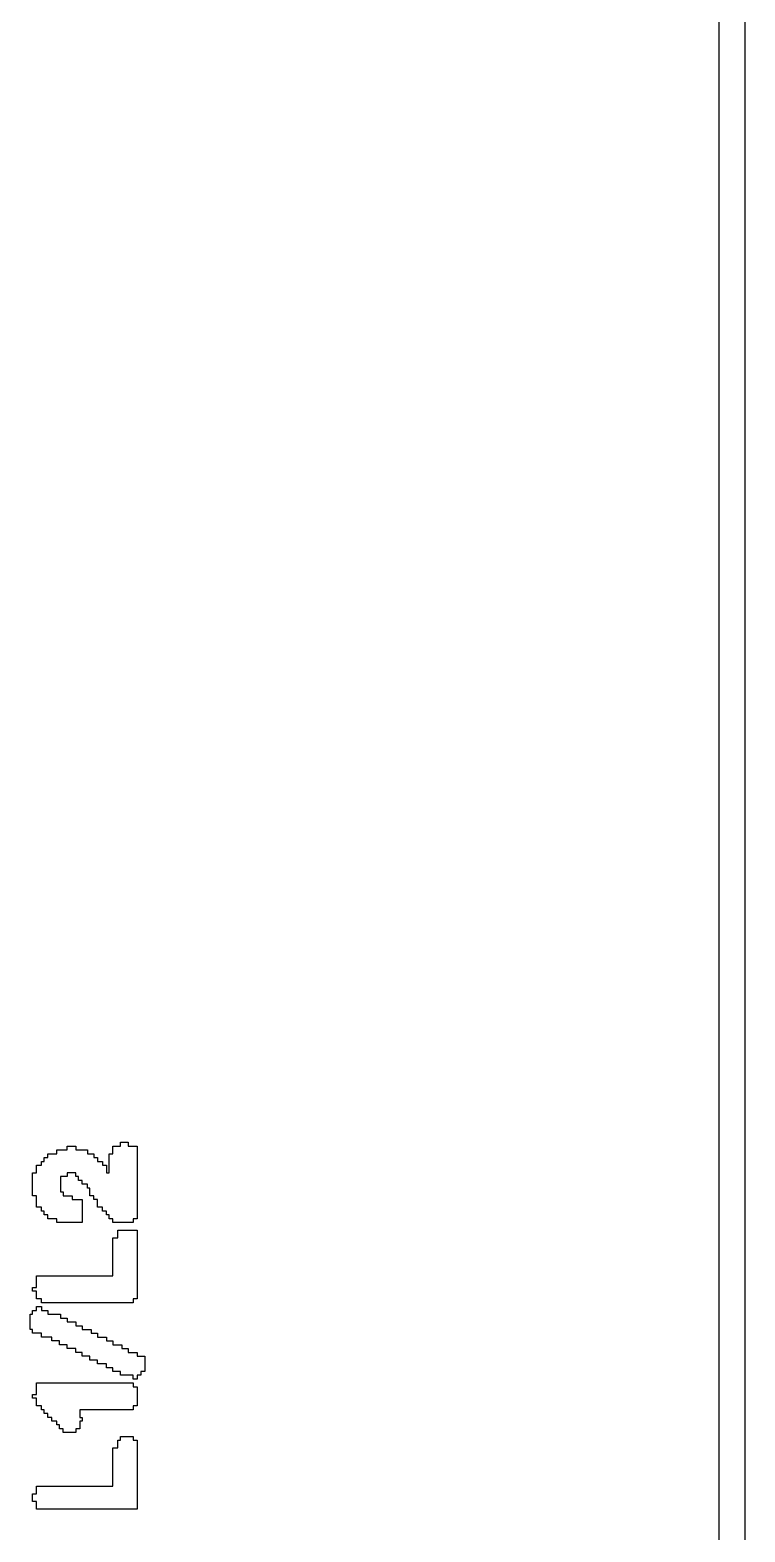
# Model space of a CAD drawing. Extents: x 4.99 to 6.7, y -4.99 to -3.28.
# Drawn here: x 6.4796 to 6.7005, y -4.2086 to -3.7443 of the extents above; entities that cross this region are included whole.
import ezdxf

# ---------------------------------------------------------------- set-up
doc = ezdxf.new("R2010")
doc.units = 0
doc.header["$MEASUREMENT"] = 0
doc.layers.add('BLACK', color=7, linetype='CONTINUOUS')

msp = doc.modelspace()

# ---------------------------------------------------------------- linework, layer by layer
at = {"layer": 'BLACK', "linetype": 'CONTINUOUS'}
for p, q in [((6.7005, -3.284), (6.7005, -4.984)), ((6.6925, -4.98), (6.6925, -3.288)), ((6.48784, -4.09172), (6.48784, -4.09054)), ((6.48784, -4.09054), (6.48902, -4.09054)), ((6.48902, -4.09054), (6.48981, -4.09054)), ((6.48981, -4.09054), (6.49099, -4.09054)), ((6.49099, -4.09054), (6.49099, -4.08935)), ((6.49099, -4.08935), (6.49256, -4.08935)), ((6.49256, -4.08935), (6.49374, -4.08935)), ((6.49374, -4.08935), (6.49374, -4.09054)), ((6.49374, -4.09054), (6.49493, -4.09054)), ((6.49493, -4.09054), (6.49571, -4.09054)), ((6.49571, -4.09054), (6.49729, -4.09054)), ((6.49729, -4.09054), (6.49729, -4.09172)), ((6.50516, -4.09172), (6.50516, -4.08935)), ((6.50516, -4.08935), (6.50674, -4.08935)), ((6.50674, -4.08935), (6.50752, -4.08935)), ((6.50752, -4.08935), (6.50752, -4.08817)), ((6.50752, -4.08817), (6.5087, -4.08817)), ((6.5087, -4.08817), (6.50989, -4.08817)), ((6.50989, -4.08817), (6.50989, -4.08935)), ((6.50989, -4.08935), (6.51146, -4.08935)), ((6.51146, -4.08935), (6.51264, -4.08935)), ((6.51264, -4.08935), (6.51264, -4.1118)), ((6.48154, -4.09762), (6.48154, -4.09526)), ((6.48154, -4.09526), (6.48311, -4.09526)), ((6.48311, -4.09526), (6.48311, -4.09408)), ((6.48311, -4.09408), (6.4839, -4.09408)), ((6.4839, -4.09408), (6.4839, -4.0929)), ((6.4839, -4.0929), (6.48508, -4.0929)), ((6.48508, -4.0929), (6.48508, -4.09172)), ((6.48508, -4.09172), (6.48626, -4.09172)), ((6.48626, -4.09172), (6.48784, -4.09172)), ((6.49729, -4.09172), (6.49847, -4.09172)), ((6.49847, -4.09172), (6.49926, -4.09172)), ((6.49926, -4.09172), (6.49926, -4.0929)), ((6.49926, -4.0929), (6.50044, -4.0929)), ((6.50044, -4.0929), (6.50044, -4.09408)), ((6.50044, -4.09408), (6.50201, -4.09408)), ((6.50201, -4.09408), (6.50201, -4.09526)), ((6.50201, -4.09526), (6.50319, -4.09526)), ((6.50319, -4.09526), (6.50319, -4.09762)), ((6.50398, -4.09762), (6.50398, -4.09172)), ((6.50398, -4.09172), (6.50516, -4.09172)), ((6.48036, -4.10471), (6.48036, -4.09762)), ((6.48036, -4.09762), (6.48154, -4.09762)), ((6.48981, -4.0988), (6.48902, -4.0988)), ((6.48902, -4.0988), (6.48902, -4.10353)), ((6.49099, -4.0988), (6.48981, -4.0988)), ((6.49256, -4.09762), (6.49099, -4.09762)), ((6.49099, -4.09762), (6.49099, -4.0988)), ((6.49374, -4.09762), (6.49256, -4.09762)), ((6.49374, -4.0988), (6.49374, -4.09762)), ((6.49453, -4.0988), (6.49374, -4.0988)), ((6.49453, -4.09998), (6.49453, -4.0988)), ((6.50319, -4.09762), (6.50398, -4.09762)), ((6.48902, -4.10353), (6.48981, -4.10353)), ((6.48981, -4.10353), (6.48981, -4.10471)), ((6.49571, -4.09998), (6.49453, -4.09998)), ((6.49571, -4.10117), (6.49571, -4.09998)), ((6.49729, -4.10117), (6.49571, -4.10117)), ((6.49729, -4.10235), (6.49729, -4.10117)), ((6.49807, -4.10235), (6.49729, -4.10235)), ((6.49807, -4.10471), (6.49807, -4.10235)), ((6.48154, -4.10471), (6.48036, -4.10471)), ((6.48154, -4.10825), (6.48154, -4.10471)), ((6.48311, -4.10825), (6.48154, -4.10825)), ((6.48311, -4.10943), (6.48311, -4.10825)), ((6.48981, -4.10471), (6.49099, -4.10471)), ((6.49099, -4.10471), (6.49256, -4.10471)), ((6.49256, -4.10471), (6.49256, -4.10589)), ((6.49256, -4.10589), (6.49374, -4.10589)), ((6.49374, -4.10589), (6.49493, -4.10589)), ((6.49493, -4.10589), (6.49571, -4.10589)), ((6.49571, -4.10589), (6.49571, -4.11298)), ((6.49926, -4.10471), (6.49807, -4.10471)), ((6.49926, -4.10589), (6.49926, -4.10471)), ((6.50044, -4.10589), (6.49926, -4.10589)), ((6.50044, -4.10825), (6.50044, -4.10589)), ((6.50201, -4.10825), (6.50044, -4.10825)), ((6.50201, -4.10943), (6.50201, -4.10825)), ((6.4839, -4.10943), (6.48311, -4.10943)), ((6.4839, -4.11061), (6.4839, -4.10943)), ((6.48508, -4.11061), (6.4839, -4.11061)), ((6.48508, -4.1118), (6.48508, -4.11061)), ((6.48626, -4.1118), (6.48508, -4.1118)), ((6.48784, -4.1118), (6.48626, -4.1118)), ((6.48784, -4.11298), (6.48784, -4.1118)), ((6.48863, -4.11298), (6.48784, -4.11298)), ((6.48902, -4.11298), (6.48863, -4.11298)), ((6.48981, -4.11298), (6.48902, -4.11298)), ((6.49099, -4.11298), (6.48981, -4.11298)), ((6.49256, -4.11298), (6.49099, -4.11298)), ((6.49374, -4.11298), (6.49256, -4.11298)), ((6.49453, -4.11298), (6.49374, -4.11298)), ((6.49493, -4.11298), (6.49453, -4.11298)), ((6.49571, -4.11298), (6.49493, -4.11298)), ((6.50319, -4.10943), (6.50201, -4.10943)), ((6.50319, -4.11061), (6.50319, -4.10943)), ((6.50398, -4.11061), (6.50319, -4.11061)), ((6.50398, -4.1118), (6.50398, -4.11061)), ((6.50516, -4.1118), (6.50398, -4.1118)), ((6.50516, -4.11298), (6.50516, -4.1118)), ((6.50674, -4.11298), (6.50516, -4.11298)), ((6.50752, -4.11298), (6.50674, -4.11298)), ((6.50792, -4.11298), (6.50752, -4.11298)), ((6.5087, -4.11298), (6.50792, -4.11298)), ((6.50989, -4.11298), (6.5087, -4.11298)), ((6.51146, -4.11298), (6.50989, -4.11298)), ((6.51264, -4.1118), (6.51146, -4.1118)), ((6.51146, -4.1118), (6.51146, -4.11298)), ((6.50516, -4.12951), (6.50516, -4.1177)), ((6.50516, -4.1177), (6.50674, -4.1177)), ((6.50674, -4.1177), (6.50674, -4.11534)), ((6.50674, -4.11534), (6.50792, -4.11534)), ((6.50792, -4.11534), (6.5087, -4.11534)), ((6.5087, -4.11534), (6.50989, -4.11534)), ((6.50989, -4.11534), (6.51146, -4.11534)), ((6.51146, -4.11534), (6.51264, -4.11534)), ((6.51264, -4.11534), (6.51264, -4.1366)), ((6.48154, -4.13306), (6.48154, -4.12951)), ((6.48154, -4.12951), (6.48311, -4.12951)), ((6.48311, -4.12951), (6.4843, -4.12951)), ((6.4843, -4.12951), (6.48508, -4.12951)), ((6.48508, -4.12951), (6.48626, -4.12951)), ((6.48626, -4.12951), (6.48784, -4.12951)), ((6.48784, -4.12951), (6.48902, -4.12951)), ((6.48902, -4.12951), (6.48981, -4.12951)), ((6.48981, -4.12951), (6.49099, -4.12951)), ((6.49099, -4.12951), (6.49256, -4.12951)), ((6.49256, -4.12951), (6.49374, -4.12951)), ((6.49374, -4.12951), (6.49493, -4.12951)), ((6.49493, -4.12951), (6.49571, -4.12951)), ((6.49571, -4.12951), (6.49729, -4.12951)), ((6.49729, -4.12951), (6.49847, -4.12951)), ((6.49847, -4.12951), (6.49926, -4.12951)), ((6.49926, -4.12951), (6.50044, -4.12951)), ((6.50044, -4.12951), (6.50201, -4.12951)), ((6.50201, -4.12951), (6.50319, -4.12951)), ((6.50319, -4.12951), (6.50437, -4.12951)), ((6.50437, -4.12951), (6.50516, -4.12951)), ((6.48036, -4.13424), (6.48036, -4.13306)), ((6.48036, -4.13306), (6.48154, -4.13306)), ((6.48154, -4.13424), (6.48036, -4.13424)), ((6.48154, -4.1366), (6.48154, -4.13424)), ((6.48311, -4.1366), (6.48154, -4.1366)), ((6.48311, -4.13778), (6.48311, -4.1366)), ((6.51264, -4.1366), (6.51146, -4.1366)), ((6.51146, -4.1366), (6.51146, -4.13778)), ((6.47957, -4.14605), (6.47957, -4.14132)), ((6.47957, -4.14132), (6.48036, -4.14132)), ((6.48036, -4.14132), (6.48036, -4.14014)), ((6.48036, -4.14014), (6.48154, -4.14014)), ((6.48154, -4.14014), (6.48154, -4.13896)), ((6.48154, -4.13896), (6.48311, -4.13896)), ((6.4839, -4.13778), (6.48311, -4.13778)), ((6.48311, -4.13896), (6.48311, -4.14014)), ((6.48311, -4.14014), (6.4843, -4.14014)), ((6.4843, -4.13778), (6.4839, -4.13778)), ((6.48508, -4.13778), (6.4843, -4.13778)), ((6.4843, -4.14014), (6.48508, -4.14014)), ((6.48626, -4.13778), (6.48508, -4.13778)), ((6.48508, -4.14014), (6.48508, -4.14132)), ((6.48508, -4.14132), (6.48626, -4.14132)), ((6.48784, -4.13778), (6.48626, -4.13778)), ((6.48626, -4.14132), (6.48784, -4.14132)), ((6.48863, -4.13778), (6.48784, -4.13778)), ((6.48784, -4.14132), (6.48902, -4.14132)), ((6.48902, -4.13778), (6.48863, -4.13778)), ((6.48981, -4.13778), (6.48902, -4.13778)), ((6.48902, -4.14132), (6.48902, -4.1425)), ((6.49099, -4.13778), (6.48981, -4.13778)), ((6.49256, -4.13778), (6.49099, -4.13778)), ((6.49374, -4.13778), (6.49256, -4.13778)), ((6.49453, -4.13778), (6.49374, -4.13778)), ((6.49493, -4.13778), (6.49453, -4.13778)), ((6.49571, -4.13778), (6.49493, -4.13778)), ((6.49729, -4.13778), (6.49571, -4.13778)), ((6.49807, -4.13778), (6.49729, -4.13778)), ((6.49847, -4.13778), (6.49807, -4.13778)), ((6.49926, -4.13778), (6.49847, -4.13778)), ((6.50044, -4.13778), (6.49926, -4.13778)), ((6.50201, -4.13778), (6.50044, -4.13778)), ((6.50319, -4.13778), (6.50201, -4.13778)), ((6.50398, -4.13778), (6.50319, -4.13778)), ((6.50437, -4.13778), (6.50398, -4.13778)), ((6.50516, -4.13778), (6.50437, -4.13778)), ((6.50674, -4.13778), (6.50516, -4.13778)), ((6.50752, -4.13778), (6.50674, -4.13778)), ((6.50792, -4.13778), (6.50752, -4.13778)), ((6.5087, -4.13778), (6.50792, -4.13778)), ((6.50989, -4.13778), (6.5087, -4.13778)), ((6.51146, -4.13778), (6.50989, -4.13778)), ((6.48036, -4.14605), (6.47957, -4.14605)), ((6.48036, -4.14723), (6.48036, -4.14605)), ((6.48902, -4.1425), (6.48981, -4.1425)), ((6.48981, -4.1425), (6.49099, -4.1425)), ((6.49099, -4.1425), (6.49099, -4.14369)), ((6.49099, -4.14369), (6.49256, -4.14369)), ((6.49256, -4.14369), (6.49374, -4.14369)), ((6.49374, -4.14369), (6.49374, -4.14487)), ((6.49374, -4.14487), (6.49493, -4.14487)), ((6.49493, -4.14487), (6.49571, -4.14487)), ((6.49571, -4.14487), (6.49571, -4.14605)), ((6.49571, -4.14605), (6.49729, -4.14605)), ((6.49729, -4.14605), (6.49847, -4.14605)), ((6.49847, -4.14605), (6.49847, -4.14723)), ((6.48154, -4.14723), (6.48036, -4.14723)), ((6.48311, -4.14723), (6.48154, -4.14723)), ((6.48311, -4.14841), (6.48311, -4.14723)), ((6.4839, -4.14841), (6.48311, -4.14841)), ((6.4843, -4.14841), (6.4839, -4.14841)), ((6.48508, -4.14841), (6.4843, -4.14841)), ((6.48626, -4.14841), (6.48508, -4.14841)), ((6.48626, -4.14959), (6.48626, -4.14841)), ((6.48784, -4.14959), (6.48626, -4.14959)), ((6.48863, -4.14959), (6.48784, -4.14959)), ((6.48863, -4.15077), (6.48863, -4.14959)), ((6.48981, -4.15077), (6.48863, -4.15077)), ((6.49099, -4.15077), (6.48981, -4.15077)), ((6.49099, -4.15195), (6.49099, -4.15077)), ((6.49847, -4.14723), (6.49926, -4.14723)), ((6.49926, -4.14723), (6.50044, -4.14723)), ((6.50044, -4.14723), (6.50044, -4.14841)), ((6.50044, -4.14841), (6.50201, -4.14841)), ((6.50201, -4.14841), (6.50319, -4.14841)), ((6.50319, -4.14841), (6.50319, -4.14959)), ((6.50319, -4.14959), (6.50437, -4.14959)), ((6.50437, -4.14959), (6.50516, -4.14959)), ((6.50516, -4.14959), (6.50516, -4.15077)), ((6.50516, -4.15077), (6.50674, -4.15077)), ((6.50674, -4.15077), (6.50792, -4.15077)), ((6.50792, -4.15077), (6.50792, -4.15195)), ((6.49256, -4.15195), (6.49099, -4.15195)), ((6.49374, -4.15195), (6.49256, -4.15195)), ((6.49374, -4.15313), (6.49374, -4.15195)), ((6.49453, -4.15313), (6.49374, -4.15313)), ((6.49493, -4.15313), (6.49453, -4.15313)), ((6.49571, -4.15313), (6.49493, -4.15313)), ((6.49571, -4.15431), (6.49571, -4.15313)), ((6.49729, -4.15431), (6.49571, -4.15431)), ((6.49807, -4.15431), (6.49729, -4.15431)), ((6.49807, -4.1555), (6.49807, -4.15431)), ((6.49926, -4.1555), (6.49807, -4.1555)), ((6.50044, -4.1555), (6.49926, -4.1555)), ((6.50044, -4.15668), (6.50044, -4.1555)), ((6.50792, -4.15195), (6.5087, -4.15195)), ((6.5087, -4.15195), (6.50989, -4.15195)), ((6.50989, -4.15195), (6.50989, -4.15313)), ((6.50989, -4.15313), (6.51146, -4.15313)), ((6.51146, -4.15313), (6.51264, -4.15313)), ((6.51264, -4.15313), (6.51264, -4.15431)), ((6.51264, -4.15431), (6.51382, -4.15431)), ((6.51382, -4.15431), (6.515, -4.15431)), ((6.515, -4.15431), (6.515, -4.15904)), ((6.50201, -4.15668), (6.50044, -4.15668)), ((6.50319, -4.15668), (6.50201, -4.15668)), ((6.50319, -4.15786), (6.50319, -4.15668)), ((6.50398, -4.15786), (6.50319, -4.15786)), ((6.50437, -4.15786), (6.50398, -4.15786)), ((6.50516, -4.15786), (6.50437, -4.15786)), ((6.50516, -4.15904), (6.50516, -4.15786)), ((6.50674, -4.15904), (6.50516, -4.15904)), ((6.50752, -4.15904), (6.50674, -4.15904)), ((6.50752, -4.16022), (6.50752, -4.15904)), ((6.5087, -4.16022), (6.50752, -4.16022)), ((6.50989, -4.16022), (6.5087, -4.16022)), ((6.51146, -4.16022), (6.50989, -4.16022)), ((6.51146, -4.1614), (6.51146, -4.16022)), ((6.51382, -4.16022), (6.51264, -4.16022)), ((6.51264, -4.16022), (6.51264, -4.1614)), ((6.515, -4.15904), (6.51382, -4.15904)), ((6.51382, -4.15904), (6.51382, -4.16022)), ((6.48154, -4.16613), (6.48154, -4.16258)), ((6.48154, -4.16258), (6.48311, -4.16258)), ((6.48311, -4.16258), (6.4843, -4.16258)), ((6.4843, -4.16258), (6.48508, -4.16258)), ((6.48508, -4.16258), (6.48626, -4.16258)), ((6.48626, -4.16258), (6.48784, -4.16258)), ((6.48784, -4.16258), (6.48902, -4.16258)), ((6.48902, -4.16258), (6.48981, -4.16258)), ((6.48981, -4.16258), (6.49099, -4.16258)), ((6.49099, -4.16258), (6.49256, -4.16258)), ((6.49256, -4.16258), (6.49374, -4.16258)), ((6.49374, -4.16258), (6.49493, -4.16258)), ((6.49493, -4.16258), (6.49571, -4.16258)), ((6.49571, -4.16258), (6.49729, -4.16258)), ((6.49729, -4.16258), (6.49847, -4.16258)), ((6.49847, -4.16258), (6.49926, -4.16258)), ((6.49926, -4.16258), (6.50044, -4.16258)), ((6.50044, -4.16258), (6.50201, -4.16258)), ((6.50201, -4.16258), (6.50319, -4.16258)), ((6.50319, -4.16258), (6.50437, -4.16258)), ((6.50437, -4.16258), (6.50516, -4.16258)), ((6.50516, -4.16258), (6.50674, -4.16258)), ((6.50674, -4.16258), (6.50792, -4.16258)), ((6.50792, -4.16258), (6.5087, -4.16258)), ((6.5087, -4.16258), (6.50989, -4.16258)), ((6.50989, -4.16258), (6.51146, -4.16258)), ((6.51264, -4.1614), (6.51146, -4.1614)), ((6.51146, -4.16258), (6.51146, -4.16376)), ((6.51146, -4.16376), (6.51264, -4.16376)), ((6.51264, -4.16376), (6.51264, -4.16967)), ((6.48036, -4.16731), (6.48036, -4.16613)), ((6.48036, -4.16613), (6.48154, -4.16613)), ((6.48154, -4.16731), (6.48036, -4.16731)), ((6.48154, -4.16967), (6.48154, -4.16731)), ((6.48311, -4.16967), (6.48154, -4.16967)), ((6.48311, -4.17085), (6.48311, -4.16967)), ((6.4839, -4.17085), (6.48311, -4.17085)), ((6.4839, -4.17203), (6.4839, -4.17085)), ((6.48508, -4.17203), (6.4839, -4.17203)), ((6.48508, -4.17321), (6.48508, -4.17203)), ((6.48626, -4.17321), (6.48508, -4.17321)), ((6.48626, -4.17439), (6.48626, -4.17321)), ((6.49571, -4.17085), (6.49493, -4.17085)), ((6.49493, -4.17085), (6.49493, -4.17321)), ((6.49493, -4.17321), (6.49571, -4.17321)), ((6.49729, -4.17085), (6.49571, -4.17085)), ((6.49571, -4.17321), (6.49571, -4.17439)), ((6.49807, -4.17085), (6.49729, -4.17085)), ((6.49847, -4.17085), (6.49807, -4.17085)), ((6.49926, -4.17085), (6.49847, -4.17085)), ((6.50044, -4.17085), (6.49926, -4.17085)), ((6.50201, -4.17085), (6.50044, -4.17085)), ((6.50319, -4.17085), (6.50201, -4.17085)), ((6.50398, -4.17085), (6.50319, -4.17085)), ((6.50437, -4.17085), (6.50398, -4.17085)), ((6.50516, -4.17085), (6.50437, -4.17085)), ((6.50674, -4.17085), (6.50516, -4.17085)), ((6.50752, -4.17085), (6.50674, -4.17085)), ((6.50792, -4.17085), (6.50752, -4.17085)), ((6.5087, -4.17085), (6.50792, -4.17085)), ((6.50989, -4.17085), (6.5087, -4.17085)), ((6.51146, -4.17085), (6.50989, -4.17085)), ((6.51264, -4.16967), (6.51146, -4.16967)), ((6.51146, -4.16967), (6.51146, -4.17085)), ((6.48784, -4.17439), (6.48626, -4.17439)), ((6.48784, -4.17557), (6.48784, -4.17439)), ((6.48863, -4.17557), (6.48784, -4.17557)), ((6.48863, -4.17676), (6.48863, -4.17557)), ((6.48981, -4.17676), (6.48863, -4.17676)), ((6.48981, -4.17794), (6.48981, -4.17676)), ((6.49099, -4.17794), (6.48981, -4.17794)), ((6.49256, -4.17794), (6.49099, -4.17794)), ((6.49374, -4.17794), (6.49256, -4.17794)), ((6.49493, -4.17676), (6.49374, -4.17676)), ((6.49374, -4.17676), (6.49374, -4.17794)), ((6.49571, -4.17439), (6.49493, -4.17439)), ((6.49493, -4.17439), (6.49493, -4.17676)), ((6.50516, -4.19447), (6.50516, -4.18266)), ((6.50516, -4.18266), (6.50674, -4.18266)), ((6.50674, -4.18266), (6.50674, -4.1803)), ((6.50674, -4.1803), (6.50752, -4.1803)), ((6.50752, -4.1803), (6.50752, -4.17912)), ((6.50752, -4.17912), (6.5087, -4.17912)), ((6.5087, -4.17912), (6.50989, -4.17912)), ((6.50989, -4.17912), (6.51146, -4.17912)), ((6.51146, -4.17912), (6.51146, -4.1803)), ((6.51146, -4.1803), (6.51264, -4.1803)), ((6.51264, -4.1803), (6.51264, -4.20156)), ((6.48036, -4.1992), (6.48036, -4.19683)), ((6.48036, -4.19683), (6.48154, -4.19683)), ((6.48154, -4.19683), (6.48154, -4.19447)), ((6.48154, -4.19447), (6.48311, -4.19447)), ((6.48311, -4.19447), (6.4843, -4.19447)), ((6.4843, -4.19447), (6.48508, -4.19447)), ((6.48508, -4.19447), (6.48626, -4.19447)), ((6.48626, -4.19447), (6.48784, -4.19447)), ((6.48784, -4.19447), (6.48902, -4.19447)), ((6.48902, -4.19447), (6.48981, -4.19447)), ((6.48981, -4.19447), (6.49099, -4.19447)), ((6.49099, -4.19447), (6.49256, -4.19447)), ((6.49256, -4.19447), (6.49374, -4.19447)), ((6.49374, -4.19447), (6.49493, -4.19447)), ((6.49493, -4.19447), (6.49571, -4.19447)), ((6.49571, -4.19447), (6.49729, -4.19447)), ((6.49729, -4.19447), (6.49847, -4.19447)), ((6.49847, -4.19447), (6.49926, -4.19447)), ((6.49926, -4.19447), (6.50044, -4.19447)), ((6.50044, -4.19447), (6.50201, -4.19447)), ((6.50201, -4.19447), (6.50319, -4.19447)), ((6.50319, -4.19447), (6.50437, -4.19447)), ((6.50437, -4.19447), (6.50516, -4.19447)), ((6.48154, -4.1992), (6.48036, -4.1992)), ((6.48154, -4.20156), (6.48154, -4.1992)), ((6.48311, -4.20156), (6.48154, -4.20156)), ((6.4839, -4.20156), (6.48311, -4.20156)), ((6.4843, -4.20156), (6.4839, -4.20156)), ((6.48508, -4.20156), (6.4843, -4.20156)), ((6.48626, -4.20156), (6.48508, -4.20156)), ((6.48784, -4.20156), (6.48626, -4.20156)), ((6.48863, -4.20156), (6.48784, -4.20156)), ((6.48902, -4.20156), (6.48863, -4.20156)), ((6.48981, -4.20156), (6.48902, -4.20156)), ((6.49099, -4.20156), (6.48981, -4.20156)), ((6.49256, -4.20156), (6.49099, -4.20156)), ((6.49374, -4.20156), (6.49256, -4.20156)), ((6.49453, -4.20156), (6.49374, -4.20156)), ((6.49493, -4.20156), (6.49453, -4.20156)), ((6.49571, -4.20156), (6.49493, -4.20156)), ((6.49729, -4.20156), (6.49571, -4.20156)), ((6.49807, -4.20156), (6.49729, -4.20156)), ((6.49847, -4.20156), (6.49807, -4.20156)), ((6.49926, -4.20156), (6.49847, -4.20156)), ((6.50044, -4.20156), (6.49926, -4.20156)), ((6.50201, -4.20156), (6.50044, -4.20156)), ((6.50319, -4.20156), (6.50201, -4.20156)), ((6.50398, -4.20156), (6.50319, -4.20156)), ((6.50437, -4.20156), (6.50398, -4.20156)), ((6.50516, -4.20156), (6.50437, -4.20156)), ((6.50674, -4.20156), (6.50516, -4.20156)), ((6.50752, -4.20156), (6.50674, -4.20156)), ((6.50792, -4.20156), (6.50752, -4.20156)), ((6.5087, -4.20156), (6.50792, -4.20156)), ((6.50989, -4.20156), (6.5087, -4.20156)), ((6.51146, -4.20156), (6.50989, -4.20156)), ((6.51264, -4.20156), (6.51146, -4.20156))]:
    msp.add_line(p, q, dxfattribs=at)

doc.saveas('drawing.dxf')
